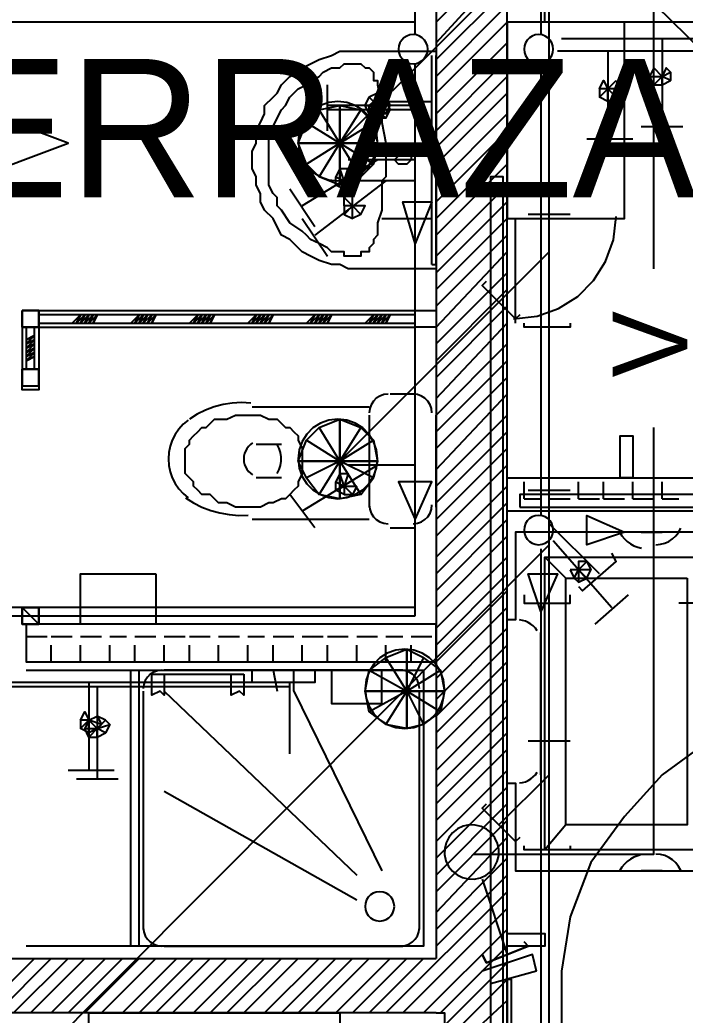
# Model space of a CAD drawing. Header units: metres. Extents: x 1 to 213, y 1 to 147.
# Drawn here: x 77.186 to 78.869, y 94.525 to 97.044 of the extents above; entities that cross this region are included whole.
import ezdxf

# ---------------------------------------------------------------- set-up
doc = ezdxf.new("R2010")
doc.units = ezdxf.units.M
for name, color, linetype in [('00-BASE-ARQUITECTURA', 8, 'Continuous'), ('00-BASE-TEXTO', 8, 'Continuous'), ('PJ-ZONAS-TIPOLOGIA', 30, 'Continuous')]:
    doc.layers.add(name, color=color, linetype=linetype)

msp = doc.modelspace()

# ---------------------------------------------------------------- linework, layer by layer
at = {"layer": '00-BASE-ARQUITECTURA'}
for points in [[(78.5248, 94.2234), (78.5248, 100.1712)], [(78.4189, 94.5303), (78.4189, 98.2979)], [(78.5036, 98.2556), (78.5036, 97.0068)], [(78.5142, 97.0385), (78.5142, 98.2344)], [(78.7893, 96.4141), (78.7893, 97.483), (78.1544, 97.483)], [(78.1861, 97.0068), (78.1861, 97.4407)], [(78.5248, 97.3455), (79.0645, 96.8163)], [(78.5248, 97.2608), (77.9956, 96.7316)], [(78.1861, 97.0174), (78.1861, 97.2714)], [(80.2499, 97.0385), (78.4189, 97.0385), (78.4189, 97.1338), (80.4086, 97.1338), (80.4086, 97.0385), (80.3239, 97.0385)], [(78.239, 96.9433), (78.4189, 97.1232)], [(78.239, 97.0385), (78.3025, 97.102)], [(78.239, 96.9856), (78.3449, 97.102)], [(78.239, 96.9009), (78.4189, 97.0809)], [(78.239, 97.0809), (78.239, 94.6679)], [(78.1861, 97.0385), (77.0643, 97.0385)], [(78.239, 96.8586), (78.4189, 97.0385)], [(78.2179, 96.9697), (78.2169, 96.9782), (78.2141, 96.986), (78.2097, 96.9929), (78.204, 96.9986), (78.1971, 97.003), (78.1893, 97.0058), (78.1808, 97.0068), (78.1723, 97.0058), (78.1645, 97.003), (78.1576, 96.9986), (78.1519, 96.9929), (78.1475, 96.986), (78.1448, 96.9782), (78.1438, 96.9697), (78.1448, 96.9612), (78.1475, 96.9535), (78.1519, 96.9466), (78.1576, 96.9408), (78.1645, 96.9365), (78.1723, 96.9337), (78.1808, 96.9327), (78.1893, 96.9337), (78.1971, 96.9365), (78.204, 96.9408), (78.2097, 96.9466), (78.2141, 96.9535), (78.2169, 96.9612), (78.2179, 96.9697)], [(78.5354, 96.9697), (78.5344, 96.9782), (78.5316, 96.986), (78.5272, 96.9929), (78.5215, 96.9986), (78.5146, 97.003), (78.5068, 97.0058), (78.4983, 97.0068), (78.4898, 97.0058), (78.482, 97.003), (78.4751, 96.9986), (78.4694, 96.9929), (78.465, 96.986), (78.4623, 96.9782), (78.4613, 96.9697), (78.4623, 96.9612), (78.465, 96.9535), (78.4694, 96.9466), (78.4751, 96.9408), (78.482, 96.9365), (78.4898, 96.9337), (78.4983, 96.9327), (78.5068, 96.9337), (78.5146, 96.9365), (78.5215, 96.9408), (78.5272, 96.9466), (78.5316, 96.9535), (78.5344, 96.9612), (78.5354, 96.9697)], [(78.239, 96.8057), (78.4189, 96.9856)], [(79.7524, 96.9962), (78.5565, 96.9962)], [(78.8105, 96.9962), (78.8105, 96.774)], [(78.0591, 96.4141), (78.0485, 96.4141), (78.0379, 96.4141), (78.0274, 96.4141), (78.0168, 96.4141), (77.9956, 96.4247), (77.9744, 96.4247), (77.9427, 96.4353), (77.9215, 96.4459), (77.9004, 96.4564), (77.8898, 96.467), (77.8686, 96.4882), (77.8474, 96.4988), (77.8369, 96.52), (77.8263, 96.5411), (77.8051, 96.5623), (77.7945, 96.5835), (77.7945, 96.6046), (77.7839, 96.6258), (77.7839, 96.6469), (77.7734, 96.6681), (77.7734, 96.6787), (77.7734, 96.6893), (77.7734, 96.6999), (77.7734, 96.7104), (77.7839, 96.7316), (77.7839, 96.7634), (77.7945, 96.7845), (77.8051, 96.8057), (77.8051, 96.8269), (77.8263, 96.848), (77.8369, 96.8586), (77.8474, 96.8798), (77.8686, 96.9009), (77.8898, 96.9115), (77.9004, 96.9221), (77.9215, 96.9327), (77.9427, 96.9433), (77.9744, 96.9539), (77.9956, 96.9644), (78.0168, 96.9644), (78.0274, 96.9644), (78.0379, 96.9644), (78.0485, 96.9644), (78.0591, 96.9644), (78.2284, 96.9644), (78.239, 96.9644), (78.239, 96.9539)], [(78.2284, 96.4247), (78.2284, 96.9539)], [(78.239, 96.4247), (78.239, 96.9539)], [(79.6784, 96.7951), (79.6784, 96.9644), (78.5459, 96.9644)], [(78.6729, 96.9644), (78.6729, 96.7422)], [(78.0803, 96.9009), (78.0803, 96.8904), (78.0909, 96.8904), (78.0909, 96.8798), (78.1014, 96.8269), (78.1014, 96.7845), (78.112, 96.7316), (78.112, 96.6893), (78.112, 96.6681), (78.112, 96.6575), (78.112, 96.6469), (78.1014, 96.6364), (78.1014, 96.6258), (78.1014, 96.6152), (78.1014, 96.6046), (78.1014, 96.594), (78.1014, 96.5623), (78.0909, 96.5305), (78.0909, 96.52), (78.0909, 96.5094), (78.0909, 96.4988), (78.0803, 96.4882), (78.0803, 96.4776), (78.0697, 96.467), (78.0697, 96.4564), (78.0591, 96.4564), (78.0485, 96.4564), (78.0485, 96.4459), (78.0379, 96.4459), (78.0274, 96.4459), (78.0168, 96.4459), (78.0062, 96.4459), (78.0062, 96.4564), (77.9956, 96.4564), (77.9744, 96.4564), (77.9638, 96.467), (77.9427, 96.4776), (77.9215, 96.4882), (77.9109, 96.4988), (77.9004, 96.5094), (77.8686, 96.5305), (77.8474, 96.5623), (77.8369, 96.5729), (77.8369, 96.594), (77.8263, 96.6046), (77.8157, 96.6258), (77.8157, 96.6469), (77.8157, 96.6681), (77.8157, 96.6787), (77.8157, 96.6893), (77.8157, 96.6999), (77.8157, 96.721), (77.8157, 96.7422), (77.8157, 96.7634), (77.8263, 96.774), (77.8369, 96.7951), (77.8474, 96.8163), (77.858, 96.8269), (77.8686, 96.848), (77.8792, 96.8586), (77.8898, 96.8692), (77.9109, 96.8798), (77.9215, 96.8904), (77.9427, 96.9009), (77.9533, 96.9115), (77.9744, 96.9221), (77.9956, 96.9221), (78.0062, 96.9327), (78.0168, 96.9327), (78.0274, 96.9327), (78.0379, 96.9327), (78.0485, 96.9327), (78.0591, 96.9221), (78.0697, 96.9221), (78.0803, 96.9115), (78.0803, 96.9009)], [(78.1861, 95.5569), (78.1861, 96.9327)], [(78.239, 96.7634), (78.4189, 96.9433)], [(78.1861, 95.5357), (78.1861, 96.9221)], [(78.239, 96.721), (78.4189, 96.9009)], [(78.5036, 96.9221), (78.5036, 95.7897)], [(78.7893, 96.9221), (78.7788, 96.9009), (78.8105, 96.9009), (78.7893, 96.9221)], [(78.7788, 96.9009), (78.8105, 96.9009), (78.7893, 96.8798), (78.7788, 96.9009)], [(78.8105, 96.9009), (78.7893, 96.8798), (78.8105, 96.8798), (78.8105, 96.9009)], [(78.8105, 96.9009), (78.8317, 96.9115), (78.8211, 96.9221), (78.8105, 96.9009)], [(78.8317, 96.8904), (78.8105, 96.9009), (78.8317, 96.9115), (78.8317, 96.8904)], [(78.8105, 96.8798), (78.8317, 96.8904), (78.8105, 96.9009), (78.8105, 96.8798)], [(77.9638, 96.774), (77.9638, 96.8798)], [(77.9638, 96.7634), (77.9638, 96.8798)], [(78.6729, 96.8692), (78.6518, 96.8692), (78.6624, 96.8904), (78.6729, 96.8692)], [(78.6941, 96.8904), (78.7047, 96.8692), (78.6729, 96.8692), (78.6941, 96.8904)], [(78.0697, 96.848), (78.0909, 96.8269), (78.0909, 96.8586), (78.0697, 96.848)], [(78.0909, 96.8269), (78.0909, 96.8586), (78.112, 96.848), (78.0909, 96.8269)], [(78.239, 96.6787), (78.4189, 96.8586)], [(78.6729, 96.8375), (78.6518, 96.848), (78.6729, 96.8692), (78.6729, 96.8375)], [(78.6518, 96.848), (78.6729, 96.8692), (78.6518, 96.8692), (78.6518, 96.848)], [(78.7047, 96.8692), (78.6729, 96.8692), (78.6941, 96.848), (78.7047, 96.8692)], [(78.6729, 96.8692), (78.6941, 96.848), (78.6729, 96.8375), (78.6729, 96.8692)], [(77.8898, 96.7369), (77.8924, 96.7139), (77.9, 96.6927), (77.9119, 96.674), (77.9274, 96.6585), (77.9461, 96.6466), (77.9673, 96.639), (77.9903, 96.6364), (78.0134, 96.639), (78.0345, 96.6466), (78.0532, 96.6585), (78.0688, 96.674), (78.0806, 96.6927), (78.0882, 96.7139), (78.0909, 96.7369), (78.0882, 96.76), (78.0806, 96.7811), (78.0688, 96.7998), (78.0532, 96.8154), (78.0345, 96.8272), (78.0134, 96.8348), (77.9903, 96.8375), (77.9673, 96.8348), (77.9461, 96.8272), (77.9274, 96.8154), (77.9119, 96.7998), (77.9, 96.7811), (77.8924, 96.76), (77.8898, 96.7369)], [(77.9956, 96.7316), (77.9427, 96.8163), (77.9956, 96.8269), (77.9956, 96.7316)], [(78.1861, 96.8269), (77.9638, 96.8269)], [(77.9956, 96.8269), (78.0485, 96.8163), (77.9956, 96.7316), (77.9956, 96.8269)], [(78.0591, 96.8269), (78.0697, 96.848), (78.0909, 96.8269), (78.0591, 96.8269)], [(78.0909, 96.8269), (78.0697, 96.8057), (78.0591, 96.8269), (78.0909, 96.8269)], [(78.0697, 96.8269), (78.0803, 96.8375), (78.0909, 96.8163), (78.0697, 96.8269)], [(78.0909, 96.8057), (78.0909, 96.8269), (78.0697, 96.8057), (78.0909, 96.8057)], [(78.0909, 96.8163), (78.0697, 96.8057), (78.0697, 96.8269), (78.0909, 96.8163)], [(78.0803, 96.8375), (78.0909, 96.8163), (78.1014, 96.848), (78.0803, 96.8375)], [(78.112, 96.848), (78.1226, 96.8269), (78.0909, 96.8269), (78.112, 96.848)], [(78.0909, 96.8163), (78.1014, 96.848), (78.112, 96.8375), (78.0909, 96.8163)], [(78.112, 96.8375), (78.1226, 96.8163), (78.0909, 96.8163), (78.112, 96.8375)], [(78.112, 96.8057), (78.0909, 96.8057), (78.0909, 96.8269), (78.112, 96.8057)], [(78.1226, 96.8269), (78.0909, 96.8269), (78.112, 96.8057), (78.1226, 96.8269)], [(78.1014, 96.8375), (78.2284, 96.8375)], [(77.9109, 96.7845), (77.9956, 96.7316), (77.9427, 96.8163), (77.9109, 96.7845)], [(78.1861, 96.8163), (77.9638, 96.8163)], [(78.0485, 96.8163), (77.9956, 96.7316), (78.0803, 96.7845), (78.0485, 96.8163)], [(78.0909, 96.7951), (78.0909, 96.8163), (78.0697, 96.8057), (78.0909, 96.7951)], [(78.112, 96.7951), (78.0909, 96.7951), (78.0909, 96.8163), (78.112, 96.7951)], [(78.1226, 96.8163), (78.0909, 96.8163), (78.112, 96.7951), (78.1226, 96.8163)], [(78.239, 96.6258), (78.4189, 96.8057)], [(77.8898, 96.7316), (77.9109, 96.7845), (77.9956, 96.7316), (77.8898, 96.7316)], [(77.9956, 96.7316), (78.0803, 96.7845), (78.0909, 96.7316), (77.9956, 96.7316)], [(78.7576, 96.774), (78.8634, 96.774)], [(78.239, 96.5835), (78.4189, 96.7634)], [(77.9956, 96.7316), (77.9109, 96.6787), (77.8898, 96.7316), (77.9956, 96.7316)], [(77.9427, 96.6469), (77.9956, 96.7316), (77.9109, 96.6787), (77.9427, 96.6469)], [(77.9956, 96.6258), (77.9427, 96.6469), (77.9956, 96.7316), (77.9956, 96.6258)], [(78.0909, 96.7316), (78.0803, 96.6787), (77.9956, 96.7316), (78.0909, 96.7316)], [(78.0803, 96.6787), (77.9956, 96.7316), (78.0485, 96.6469), (78.0803, 96.6787)], [(77.9956, 96.7316), (78.0485, 96.6469), (77.9956, 96.6258), (77.9956, 96.7316)], [(78.7364, 96.7422), (78.62, 96.7422)], [(78.0591, 96.7104), (78.0697, 96.7104), (78.0803, 96.6999), (78.0803, 96.6893), (78.0803, 96.6787), (78.0697, 96.6787), (78.0697, 96.6681), (78.0591, 96.6681), (78.0485, 96.6681), (78.0379, 96.6787), (78.0379, 96.6893), (78.0379, 96.6999), (78.0379, 96.7104), (78.0485, 96.7104), (78.0591, 96.7104)], [(78.0591, 96.7104), (78.0591, 96.6681)], [(78.1544, 96.7104), (78.1649, 96.7104), (78.1649, 96.6999), (78.1755, 96.6999), (78.1755, 96.6893), (78.1649, 96.6787), (78.1544, 96.6787), (78.1438, 96.6787), (78.1332, 96.6893), (78.1438, 96.6999), (78.1438, 96.7104), (78.1544, 96.7104)], [(78.239, 96.5411), (78.4189, 96.721)], [(78.0909, 96.6893), (77.9004, 96.5729)], [(78.1861, 96.6893), (78.0168, 96.6893)], [(78.0803, 96.6893), (78.0379, 96.6893)], [(78.1755, 96.6893), (78.1332, 96.6893)], [(78.239, 96.4988), (78.4189, 96.6787)], [(77.985, 96.6469), (78.0062, 96.6364), (77.9956, 96.6681), (77.985, 96.6469)], [(78.0062, 96.6364), (77.9956, 96.6681), (78.0168, 96.6681), (78.0062, 96.6364)], [(78.0168, 96.6681), (78.0379, 96.6469), (78.0062, 96.6364), (78.0168, 96.6681)], [(78.112, 96.6364), (77.9321, 96.4988)], [(77.985, 96.6258), (77.985, 96.6469), (78.0062, 96.6364), (77.985, 96.6258)], [(78.0062, 96.6364), (78.0062, 96.6152), (77.985, 96.6258), (78.0062, 96.6364)], [(78.0379, 96.6469), (78.0062, 96.6364), (78.0379, 96.6258), (78.0379, 96.6469)], [(78.0379, 96.6258), (78.0274, 96.6152), (78.0062, 96.6364), (78.0379, 96.6258)], [(78.0274, 96.6152), (78.0062, 96.6364), (78.0062, 96.6152), (78.0274, 96.6152)], [(78.1861, 96.6364), (78.0274, 96.6364)], [(78.239, 96.4459), (78.4189, 96.6258)], [(77.9321, 96.52), (77.8686, 96.6152)], [(78.0274, 96.6046), (78.0062, 96.594), (78.0274, 96.5729), (78.0274, 96.6046)], [(78.0062, 96.594), (78.0274, 96.5729), (78.0062, 96.5729), (78.0062, 96.594)], [(78.0274, 96.5729), (78.0062, 96.5729), (78.0062, 96.5517), (78.0274, 96.5729)], [(78.0062, 96.5517), (78.0274, 96.5411), (78.0274, 96.5729), (78.0062, 96.5517)], [(78.0274, 96.5411), (78.0274, 96.5729), (78.0485, 96.5517), (78.0274, 96.5411)], [(78.0274, 96.5729), (78.0485, 96.5517), (78.0591, 96.5729), (78.0274, 96.5729)], [(78.1861, 96.4776), (78.1544, 96.5835), (78.2284, 96.5835), (78.1861, 96.4776)], [(78.239, 96.4035), (78.4189, 96.5835)], [(78.5777, 96.5517), (78.4719, 96.5517)], [(78.5248, 96.266), (78.5248, 96.5517)], [(77.9004, 96.5411), (77.9638, 96.4459)], [(78.1014, 96.5411), (78.2284, 96.5411)], [(78.239, 96.3612), (78.4189, 96.5411)], [(78.4348, 96.2871), (78.4943, 96.294), (78.5488, 96.3135), (78.597, 96.3441), (78.6371, 96.3842), (78.6678, 96.4324), (78.6873, 96.487), (78.6941, 96.5464)], [(78.4401, 96.2765), (78.4401, 96.5411)], [(78.239, 96.3189), (78.4189, 96.4988)], [(78.5248, 96.4564), (77.9956, 95.9273)], [(78.239, 96.266), (78.4189, 96.4564)], [(78.3978, 96.3295), (78.5248, 96.4564)], [(78.2284, 96.4247), (78.239, 96.4247), (78.239, 96.4141), (78.2284, 96.4141), (78.0591, 96.4141)], [(78.239, 96.2236), (78.4189, 96.4035)], [(78.4507, 96.2977), (78.4401, 96.2871), (78.3554, 96.3718), (78.366, 96.3824)], [(78.239, 96.1813), (78.4189, 96.3612)], [(77.2336, 96.3083), (78.1861, 96.3083)], [(78.1861, 96.2977), (77.2336, 96.2977)], [(77.3183, 96.2765), (77.3394, 96.2977), (77.3289, 96.2765), (77.3394, 96.2977), (77.3289, 96.2765), (77.35, 96.2977), (77.3394, 96.2765), (77.35, 96.2977), (77.3394, 96.2765), (77.3606, 96.2977), (77.35, 96.2765), (77.3606, 96.2977), (77.35, 96.2765), (77.3712, 96.2977), (77.3606, 96.2765), (77.3712, 96.2977), (77.3606, 96.2765), (77.3818, 96.2977), (77.3712, 96.2765), (77.3818, 96.2977)], [(77.4664, 96.2765), (77.4876, 96.2977), (77.477, 96.2765), (77.4876, 96.2977), (77.477, 96.2765), (77.4982, 96.2977), (77.4876, 96.2765), (77.4982, 96.2977), (77.4876, 96.2765), (77.5088, 96.2977), (77.4982, 96.2765), (77.5088, 96.2977), (77.4982, 96.2765), (77.5194, 96.2977), (77.5088, 96.2765), (77.5194, 96.2977), (77.5088, 96.2765), (77.5299, 96.2977), (77.5194, 96.2765), (77.5299, 96.2977)], [(77.6146, 96.2765), (77.6358, 96.2977), (77.6252, 96.2765), (77.6358, 96.2977), (77.6252, 96.2765), (77.6464, 96.2977), (77.6358, 96.2765), (77.6464, 96.2977), (77.6358, 96.2765), (77.6569, 96.2977), (77.6464, 96.2765), (77.6569, 96.2977), (77.6464, 96.2765), (77.6675, 96.2977), (77.6569, 96.2765), (77.6675, 96.2977), (77.6569, 96.2765), (77.6781, 96.2977), (77.6675, 96.2765), (77.6781, 96.2977)], [(77.7628, 96.2765), (77.7839, 96.2977), (77.7734, 96.2765), (77.7839, 96.2977), (77.7734, 96.2765), (77.7945, 96.2977), (77.7839, 96.2765), (77.7945, 96.2977), (77.7839, 96.2765), (77.8051, 96.2977), (77.7945, 96.2765), (77.8051, 96.2977), (77.7945, 96.2765), (77.8157, 96.2977), (77.8051, 96.2765), (77.8157, 96.2977), (77.8051, 96.2765), (77.8263, 96.2977), (77.8157, 96.2765), (77.8263, 96.2977)], [(77.9109, 96.2765), (77.9321, 96.2977), (77.9215, 96.2765), (77.9321, 96.2977), (77.9215, 96.2765), (77.9427, 96.2977), (77.9321, 96.2765), (77.9427, 96.2977), (77.9321, 96.2765), (77.9533, 96.2977), (77.9427, 96.2765), (77.9533, 96.2977), (77.9427, 96.2765), (77.9638, 96.2977), (77.9533, 96.2765), (77.9638, 96.2977), (77.9533, 96.2765), (77.9744, 96.2977), (77.9638, 96.2765), (77.9744, 96.2977)], [(78.0591, 96.2765), (78.0803, 96.2977), (78.0697, 96.2765), (78.0803, 96.2977), (78.0697, 96.2765), (78.0909, 96.2977), (78.0803, 96.2765), (78.0909, 96.2977), (78.0803, 96.2765), (78.1014, 96.2977), (78.0909, 96.2765), (78.1014, 96.2977), (78.0909, 96.2765), (78.112, 96.2977), (78.1014, 96.2765), (78.112, 96.2977), (78.1014, 96.2765), (78.1226, 96.2977), (78.112, 96.2765), (78.1226, 96.2977)], [(78.239, 96.1389), (78.4189, 96.3189)], [(77.2336, 96.2765), (78.1861, 96.2765)], [(78.239, 96.086), (78.4189, 96.2765)], [(78.5777, 96.2765), (78.5777, 96.266), (78.4613, 96.266), (78.4613, 96.2765)], [(77.1913, 96.266), (77.1913, 96.1601)], [(77.223, 96.2448), (77.2018, 96.2342), (77.223, 96.2448), (77.2018, 96.2236), (77.223, 96.2342), (77.2018, 96.2236), (77.223, 96.2342), (77.2018, 96.213), (77.223, 96.2236), (77.2018, 96.213), (77.223, 96.2236), (77.2018, 96.2024), (77.223, 96.213), (77.2018, 96.2024), (77.223, 96.213), (77.2018, 96.1919), (77.223, 96.2024), (77.2018, 96.1919), (77.223, 96.2024), (77.2018, 96.1813), (77.223, 96.1919), (77.2018, 96.1813)], [(77.223, 96.266), (78.1861, 96.266)], [(77.2336, 96.266), (77.2336, 96.1601)], [(78.239, 96.0437), (78.4189, 96.2236)], [(78.239, 96.0014), (78.4189, 96.1813)], [(78.239, 95.959), (78.4189, 96.1389)], [(78.1173, 96.0966), (78.1064, 96.0954), (78.0964, 96.0918), (78.0875, 96.0862), (78.0801, 96.0788), (78.0745, 96.0699), (78.0709, 96.0599), (78.0697, 96.049)], [(78.1861, 96.0966), (78.1226, 96.0966)], [(78.2284, 96.049), (78.2272, 96.0599), (78.2236, 96.0699), (78.218, 96.0788), (78.2106, 96.0862), (78.2018, 96.0918), (78.1917, 96.0954), (78.1808, 96.0966)], [(78.239, 95.9061), (78.4189, 96.0966)], [(77.7704, 96.0742), (77.7467, 96.0755), (77.7233, 96.0742), (77.7001, 96.0706), (77.6775, 96.0646), (77.6556, 96.0563), (77.6346, 96.0458), (77.6146, 96.0331)], [(77.9004, 95.9273), (77.9004, 95.9167), (77.9004, 95.9061), (77.9004, 95.8955), (77.8898, 95.8744), (77.8898, 95.8638), (77.8792, 95.8532), (77.8686, 95.8426), (77.858, 95.832), (77.8474, 95.832), (77.8263, 95.8214), (77.8157, 95.8214), (77.7945, 95.8109), (77.7734, 95.8109), (77.7522, 95.8109), (77.731, 95.8109), (77.7098, 95.8214), (77.6887, 95.8214), (77.6781, 95.832), (77.6675, 95.8426), (77.6464, 95.8426), (77.6358, 95.8532), (77.6252, 95.8638), (77.6252, 95.8744), (77.6146, 95.8849), (77.604, 95.8955), (77.604, 95.9061), (77.604, 95.9167), (77.604, 95.9273), (77.604, 95.9484), (77.604, 95.959), (77.6146, 95.9696), (77.6146, 95.9802), (77.6252, 95.9908), (77.6358, 96.0014), (77.6464, 96.012), (77.6569, 96.012), (77.6675, 96.0225), (77.6781, 96.0331), (77.6993, 96.0331), (77.7098, 96.0331), (77.731, 96.0437), (77.7522, 96.0437), (77.7734, 96.0437), (77.7945, 96.0437), (77.8157, 96.0331), (77.8369, 96.0331), (77.8474, 96.0225), (77.858, 96.012), (77.8686, 96.012), (77.8792, 96.0014), (77.8898, 95.9908), (77.8898, 95.9802), (77.9004, 95.959), (77.9004, 95.9484), (77.9004, 95.9379), (77.9004, 95.9273)], [(77.7734, 96.0649), (78.0697, 96.0649)], [(78.0697, 96.0437), (78.0697, 95.8109)], [(78.239, 95.8638), (78.4189, 96.0437)], [(78.239, 95.8109), (78.239, 96.0437)], [(77.6117, 96.0309), (77.599, 96.0203), (77.588, 96.0082), (77.5788, 95.9948), (77.5715, 95.9804), (77.5661, 95.9651), (77.5628, 95.9491), (77.5617, 95.9326), (77.5628, 95.9161), (77.5661, 95.9001), (77.5715, 95.8848), (77.5788, 95.8703), (77.588, 95.8569), (77.599, 95.8448), (77.6117, 95.8342)], [(77.8898, 95.9326), (77.8924, 95.9095), (77.9, 95.8884), (77.9119, 95.8697), (77.9274, 95.8541), (77.9461, 95.8423), (77.9673, 95.8347), (77.9903, 95.832), (78.0134, 95.8347), (78.0345, 95.8423), (78.0532, 95.8541), (78.0688, 95.8697), (78.0806, 95.8884), (78.0882, 95.9095), (78.0909, 95.9326), (78.0882, 95.9556), (78.0806, 95.9768), (78.0688, 95.9955), (78.0532, 96.011), (78.0345, 96.0229), (78.0134, 96.0305), (77.9903, 96.0331), (77.9673, 96.0305), (77.9461, 96.0229), (77.9274, 96.011), (77.9119, 95.9955), (77.9, 95.9768), (77.8924, 95.9556), (77.8898, 95.9326)], [(77.9956, 95.9273), (77.9427, 96.012), (77.9956, 96.0331), (77.9956, 95.9273)], [(77.9956, 96.0331), (78.0485, 96.012), (77.9956, 95.9273), (77.9956, 96.0331)], [(77.9109, 95.9802), (77.9956, 95.9273), (77.9427, 96.012), (77.9109, 95.9802)], [(78.0485, 96.012), (77.9956, 95.9273), (78.0803, 95.9802), (78.0485, 96.012)], [(78.239, 95.8214), (78.4189, 96.0014)], [(78.3343, 94.9325), (78.7893, 94.9325), (78.7893, 96.012)], [(77.7747, 95.973), (77.769, 95.9689), (77.7641, 95.9641), (77.76, 95.9586), (77.7566, 95.9527), (77.7542, 95.9463), (77.7527, 95.9395), (77.7522, 95.9326), (77.7527, 95.9256), (77.7542, 95.9189), (77.7566, 95.9125), (77.76, 95.9065), (77.7641, 95.9011), (77.769, 95.8962), (77.7747, 95.8921)], [(77.7839, 95.9696), (77.8474, 95.9696)], [(77.8368, 95.8959), (77.842, 95.9058), (77.8455, 95.9163), (77.8472, 95.9271), (77.8472, 95.938), (77.8455, 95.9488), (77.842, 95.9593), (77.8368, 95.9693)], [(77.8898, 95.9273), (77.9109, 95.9802), (77.9956, 95.9273), (77.8898, 95.9273)], [(77.9956, 95.9273), (78.0803, 95.9802), (78.0909, 95.9273), (77.9956, 95.9273)], [(78.239, 95.7791), (78.4189, 95.959)], [(77.9956, 95.9273), (77.9109, 95.8849), (77.8898, 95.9273), (77.9956, 95.9273)], [(77.9427, 95.8426), (77.9956, 95.9273), (77.9109, 95.8849), (77.9427, 95.8426)], [(77.9956, 95.832), (77.9427, 95.8426), (77.9956, 95.9273), (77.9956, 95.832)], [(78.0909, 95.9273), (78.0803, 95.8849), (77.9956, 95.9273), (78.0909, 95.9273)], [(78.0803, 95.8849), (77.9956, 95.9273), (78.0485, 95.8426), (78.0803, 95.8849)], [(77.9956, 95.9273), (78.0485, 95.8426), (77.9956, 95.832), (77.9956, 95.9273)], [(78.0909, 95.9167), (77.9004, 95.8003)], [(77.985, 95.8744), (78.0062, 95.8638), (77.9956, 95.8955), (77.985, 95.8744)], [(78.0062, 95.8638), (77.9956, 95.8955), (78.0168, 95.8955), (78.0062, 95.8638)], [(78.1861, 95.9167), (78.0168, 95.9167)], [(78.239, 95.7368), (78.4189, 95.9167)], [(77.8474, 95.8849), (77.7839, 95.8849)], [(77.985, 95.8532), (77.985, 95.8744), (78.0062, 95.8638), (77.985, 95.8532)], [(78.1861, 95.7791), (78.2284, 95.8744), (78.1438, 95.8744), (78.1861, 95.7791)], [(80.2499, 95.8003), (78.4189, 95.8003), (78.4189, 95.8849), (80.2499, 95.8849)], [(78.4613, 95.832), (78.4613, 95.8744)], [(78.5248, 95.832), (78.5248, 95.8744)], [(78.5989, 95.832), (78.5989, 95.8744)], [(78.6624, 95.832), (78.6624, 95.8744)], [(78.7364, 95.832), (78.7364, 95.8744)], [(78.8105, 95.832), (78.8105, 95.8744)], [(77.9321, 95.758), (77.8686, 95.8426)], [(78.0062, 95.8638), (78.0062, 95.8426), (77.985, 95.8532), (78.0062, 95.8638)], [(78.0379, 95.8638), (78.0274, 95.8426), (78.0062, 95.8638), (78.0379, 95.8638)], [(78.0274, 95.8426), (78.0062, 95.8638), (78.0062, 95.8426), (78.0274, 95.8426)], [(78.239, 95.6839), (78.4189, 95.8638)], [(78.4719, 95.8532), (78.5777, 95.8532)], [(78.5248, 95.5674), (78.5248, 95.8532)], [(77.6046, 95.8344), (77.6251, 95.8215), (77.6466, 95.8108), (77.669, 95.8022), (77.6921, 95.7958), (77.7156, 95.7917), (77.7396, 95.7898), (77.7638, 95.7903)], [(78.239, 95.6415), (78.4189, 95.8214)], [(78.4613, 95.832), (78.5036, 95.832)], [(78.5248, 95.832), (78.5777, 95.832)], [(78.5989, 95.832), (78.6518, 95.832)], [(78.6624, 95.832), (78.7153, 95.832)], [(78.7364, 95.832), (78.7893, 95.832)], [(78.8105, 95.832), (78.8529, 95.832)], [(78.0697, 95.8162), (78.0709, 95.8052), (78.0745, 95.7952), (78.0801, 95.7864), (78.0875, 95.779), (78.0964, 95.7734), (78.1064, 95.7698), (78.1173, 95.7685)], [(78.1808, 95.7685), (78.1917, 95.7698), (78.2018, 95.7734), (78.2106, 95.779), (78.218, 95.7864), (78.2236, 95.7952), (78.2272, 95.8052), (78.2284, 95.8162)], [(78.0697, 95.7791), (77.7734, 95.7791)], [(78.239, 95.5992), (78.4189, 95.7791)], [(78.5354, 95.7527), (78.5344, 95.7611), (78.5316, 95.7689), (78.5272, 95.7758), (78.5215, 95.7816), (78.5146, 95.7859), (78.5068, 95.7887), (78.4983, 95.7897), (78.4898, 95.7887), (78.482, 95.7859), (78.4751, 95.7816), (78.4694, 95.7758), (78.465, 95.7689), (78.4623, 95.7611), (78.4613, 95.7527), (78.4623, 95.7442), (78.465, 95.7364), (78.4694, 95.7295), (78.4751, 95.7238), (78.482, 95.7194), (78.4898, 95.7166), (78.4983, 95.7156), (78.5068, 95.7166), (78.5146, 95.7194), (78.5215, 95.7238), (78.5272, 95.7295), (78.5316, 95.7364), (78.5344, 95.7442), (78.5354, 95.7527)], [(78.6518, 95.6415), (78.5248, 95.7685)], [(78.7153, 95.7474), (78.62, 95.7156), (78.62, 95.7897), (78.7153, 95.7474)], [(78.1226, 95.758), (78.1861, 95.758)], [(78.4189, 95.1124), (78.4401, 95.1124), (78.4401, 94.8901), (78.4507, 94.8901), (78.4613, 94.8901), (78.5671, 94.8901), (78.9693, 94.8901), (78.9799, 94.8901), (78.9904, 94.8901), (78.9904, 95.7474), (78.9799, 95.7474), (78.9693, 95.7474), (78.5671, 95.7474), (78.4613, 95.7474), (78.4507, 95.7474), (78.4401, 95.7474), (78.4401, 95.5251), (78.4189, 95.5251)], [(79.8477, 95.7474), (78.5459, 95.7474)], [(78.7036, 95.7468), (78.709, 95.7381), (78.7153, 95.7303), (78.7226, 95.7235), (78.7307, 95.7176), (78.7394, 95.7127), (78.7488, 95.709), (78.7586, 95.7064)], [(78.7576, 95.7474), (78.8105, 95.7474)], [(78.7946, 95.7156), (78.8062, 95.7166), (78.8172, 95.7194), (78.8275, 95.724), (78.8369, 95.7302), (78.8453, 95.7378), (78.8522, 95.7468), (78.8577, 95.757)], [(78.239, 95.5569), (78.4189, 95.7368)], [(78.5353, 95.7262), (78.6835, 95.5569)], [(78.5248, 95.7156), (76.1329, 93.3132)], [(78.5036, 95.705), (78.5036, 94.2551)], [(78.5989, 95.6098), (78.6094, 95.5992), (78.6941, 95.6733), (78.6835, 95.6944)], [(78.239, 95.504), (78.4189, 95.6839)], [(78.5671, 95.6309), (78.5142, 95.6839)], [(78.6306, 95.6521), (78.5989, 95.6521), (78.62, 95.6733), (78.6306, 95.6521)], [(78.5989, 95.6521), (78.62, 95.6733), (78.5989, 95.6733), (78.5989, 95.6521)], [(78.239, 95.4616), (78.4189, 95.6415)], [(78.5036, 95.5463), (78.4719, 95.6415), (78.5459, 95.6415), (78.5036, 95.5463)], [(78.5777, 95.6521), (78.5883, 95.6309), (78.5989, 95.6521), (78.5777, 95.6521)], [(78.5883, 95.6309), (78.5989, 95.6521), (78.5989, 95.6204), (78.5883, 95.6309)], [(78.5989, 95.6521), (78.5989, 95.6204), (78.62, 95.6309), (78.5989, 95.6521)], [(78.62, 95.6309), (78.6306, 95.6521), (78.5989, 95.6521), (78.62, 95.6309)], [(78.239, 95.4193), (78.4189, 95.5992)], [(78.4613, 95.5886), (78.4613, 95.5674), (78.5777, 95.5674), (78.5777, 95.5886)], [(78.6412, 95.5145), (78.7259, 95.5886)], [(79.8371, 95.5674), (78.8529, 95.5674)], [(78.1861, 95.5569), (77.1384, 95.5569)], [(77.8686, 95.1865), (77.8686, 95.3558), (77.1384, 95.3558), (77.1384, 95.5569)], [(77.1913, 95.5569), (77.2336, 95.5145), (77.1913, 95.5569)], [(78.239, 95.3769), (78.4189, 95.5569)], [(77.8686, 95.1865), (77.8686, 95.3664), (77.1384, 95.3664), (77.1384, 95.5357), (78.1861, 95.5357)], [(78.4948, 95.4977), (78.4901, 95.5041), (78.4847, 95.5098), (78.4787, 95.5147), (78.472, 95.5187), (78.4649, 95.5218), (78.4573, 95.5239), (78.4495, 95.525)], [(78.239, 95.324), (78.4189, 95.504)], [(78.5036, 95.1335), (78.5036, 95.4934)], [(77.2018, 95.4828), (77.2548, 95.4828)], [(77.2654, 95.4828), (77.3183, 95.4828)], [(77.3394, 95.4828), (77.3924, 95.4828)], [(77.4135, 95.4828), (77.4558, 95.4828)], [(77.477, 95.4828), (77.5299, 95.4828)], [(77.5511, 95.4828), (77.604, 95.4828)], [(77.6146, 95.4828), (77.6675, 95.4828)], [(77.6887, 95.4828), (77.7416, 95.4828)], [(77.7628, 95.4828), (77.8051, 95.4828)], [(77.8263, 95.4828), (77.8792, 95.4828)], [(77.9004, 95.4828), (77.9533, 95.4828)], [(77.9638, 95.4828), (78.0168, 95.4828)], [(78.0379, 95.4828), (78.0909, 95.4828)], [(78.112, 95.4828), (78.1544, 95.4828)], [(78.1755, 95.4828), (78.2284, 95.4828)], [(77.2654, 95.4193), (77.2654, 95.4616)], [(77.3394, 95.4193), (77.3394, 95.4616)], [(77.4135, 95.4193), (77.4135, 95.4616)], [(77.477, 95.4193), (77.477, 95.4616)], [(77.5511, 95.4193), (77.5511, 95.4616)], [(77.6146, 95.4193), (77.6146, 95.4616)], [(77.6887, 95.4193), (77.6887, 95.4616)], [(77.7628, 95.4193), (77.7628, 95.4616)], [(77.8263, 95.4193), (77.8263, 95.4616)], [(77.9004, 95.4193), (77.9004, 95.4616)], [(77.9638, 95.4193), (77.9638, 95.4616)], [(78.0379, 95.4193), (78.0379, 95.4616)], [(78.0591, 95.3505), (78.0618, 95.3274), (78.0693, 95.3063), (78.0812, 95.2876), (78.0968, 95.272), (78.1154, 95.2602), (78.1366, 95.2526), (78.1596, 95.25), (78.1827, 95.2526), (78.2039, 95.2602), (78.2225, 95.272), (78.2381, 95.2876), (78.25, 95.3063), (78.2575, 95.3274), (78.2602, 95.3505), (78.2575, 95.3735), (78.25, 95.3947), (78.2381, 95.4134), (78.2225, 95.429), (78.2039, 95.4408), (78.1827, 95.4484), (78.1596, 95.451), (78.1366, 95.4484), (78.1154, 95.4408), (78.0968, 95.429), (78.0812, 95.4134), (78.0693, 95.3947), (78.0618, 95.3735), (78.0591, 95.3505)], [(78.112, 95.4193), (78.112, 95.4616)], [(78.1649, 95.3452), (78.112, 95.4299), (78.1649, 95.451), (78.1649, 95.3452)], [(78.1649, 95.451), (78.2073, 95.4299), (78.1649, 95.3452), (78.1649, 95.451)], [(78.1755, 95.4193), (78.1755, 95.4616)], [(78.239, 95.2817), (78.4189, 95.4616)], [(78.0697, 95.3981), (78.1649, 95.3452), (78.112, 95.4299), (78.0697, 95.3981)], [(78.2073, 95.4299), (78.1649, 95.3452), (78.2496, 95.3981), (78.2073, 95.4299)], [(78.239, 95.2394), (78.4189, 95.4193)], [(77.2018, 95.3981), (78.2073, 95.3981), (78.2073, 94.6996), (77.2018, 94.6996)], [(77.4664, 94.6996), (77.4664, 95.3981)], [(77.4876, 95.2923), (77.4876, 95.3981)], [(77.4876, 94.6996), (77.4876, 95.3981)], [(77.5449, 95.3981), (77.5342, 95.3967), (77.5245, 95.3931), (77.5159, 95.3876), (77.5087, 95.3804), (77.5032, 95.3718), (77.4996, 95.3621), (77.4982, 95.3515)], [(77.5088, 95.3981), (78.2073, 95.3981)], [(78.1544, 95.3981), (77.5511, 95.3981)], [(77.8792, 95.3981), (77.8263, 95.3981), (77.8369, 95.3452)], [(77.8792, 95.3452), (77.8792, 95.3981)], [(78.0591, 95.3452), (78.0697, 95.3981), (78.1649, 95.3452), (78.0591, 95.3452)], [(78.1967, 95.3515), (78.1953, 95.3621), (78.1917, 95.3718), (78.1861, 95.3804), (78.1789, 95.3876), (78.1704, 95.3931), (78.1606, 95.3967), (78.15, 95.3981)], [(78.1649, 95.3452), (78.2496, 95.3981), (78.2602, 95.3452), (78.1649, 95.3452)], [(78.2073, 95.3981), (78.2073, 95.2923)], [(77.3606, 95.3664), (77.3606, 95.1441)], [(77.5511, 95.3875), (77.5511, 95.3769), (77.5511, 95.3452), (77.5511, 95.3346), (77.5405, 95.3452), (77.5194, 95.3346), (77.5194, 95.3452), (77.5194, 95.3769), (77.5194, 95.3875), (77.5511, 95.3875)], [(77.5405, 95.3875), (77.7416, 95.3875)], [(77.7522, 95.3875), (77.7522, 95.3769), (77.7522, 95.3452), (77.7522, 95.3346), (77.7416, 95.3452), (77.7204, 95.3346), (77.7204, 95.3452), (77.7204, 95.3769), (77.7204, 95.3875), (77.7522, 95.3875)], [(78.239, 95.197), (78.4189, 95.3769)], [(77.3818, 95.3558), (77.3818, 95.1229)], [(77.4982, 95.3452), (77.4982, 94.742)], [(77.5511, 95.3452), (78.0379, 94.8795)], [(77.8792, 95.3452), (78.1014, 94.8901)], [(78.1649, 95.3452), (78.0697, 95.2923), (78.0591, 95.3452), (78.1649, 95.3452)], [(78.112, 95.2605), (78.1649, 95.3452), (78.0697, 95.2923), (78.112, 95.2605)], [(78.1649, 95.25), (78.112, 95.2605), (78.1649, 95.3452), (78.1649, 95.25)], [(78.2602, 95.3452), (78.2496, 95.2923), (78.1649, 95.3452), (78.2602, 95.3452)], [(78.2496, 95.2923), (78.1649, 95.3452), (78.2073, 95.2605), (78.2496, 95.2923)], [(78.1649, 95.3452), (78.2073, 95.2605), (78.1649, 95.25), (78.1649, 95.3452)], [(78.1967, 94.742), (78.1967, 95.3452)], [(78.239, 95.1441), (78.4189, 95.324)], [(77.3606, 95.2711), (77.3394, 95.2711), (77.35, 95.2923), (77.3606, 95.2711)], [(77.4876, 94.6996), (77.4876, 95.2923)], [(78.2073, 95.2923), (78.2073, 94.6996)], [(77.3606, 95.2394), (77.3394, 95.25), (77.3606, 95.2711), (77.3606, 95.2394)], [(77.3394, 95.25), (77.3606, 95.2711), (77.3394, 95.2711), (77.3394, 95.25)], [(77.3606, 95.2711), (77.35, 95.25), (77.3818, 95.25), (77.3606, 95.2711)], [(77.3818, 95.2817), (77.3924, 95.2605), (77.3606, 95.2711), (77.3818, 95.2817)], [(77.3818, 95.2817), (77.3818, 95.25), (77.3606, 95.2711), (77.3818, 95.2817)], [(77.3924, 95.2605), (77.3606, 95.2711), (77.3818, 95.25), (77.3924, 95.2605)], [(77.3606, 95.2711), (77.3818, 95.25), (77.3606, 95.2394), (77.3606, 95.2711)], [(77.4029, 95.2711), (77.3818, 95.2817), (77.3818, 95.25), (77.4029, 95.2711)], [(77.3818, 95.25), (77.4135, 95.2605), (77.4029, 95.2711), (77.3818, 95.25)], [(78.239, 95.1018), (78.4189, 95.2817)], [(77.35, 95.25), (77.3818, 95.25), (77.3606, 95.2288), (77.35, 95.25)], [(77.3818, 95.25), (77.3606, 95.2288), (77.3818, 95.2288), (77.3818, 95.25)], [(77.4029, 95.2394), (77.3818, 95.25), (77.4135, 95.2605), (77.4029, 95.2394)], [(77.3818, 95.2288), (77.4029, 95.2394), (77.3818, 95.25), (77.3818, 95.2288)], [(78.239, 95.0594), (78.4189, 95.2394)], [(78.5777, 95.2182), (78.4719, 95.2182)], [(78.5248, 94.943), (78.5248, 95.2182)], [(78.9269, 95.2182), (78.8105, 95.1335), (78.7153, 95.0277), (78.6306, 94.9113), (78.5777, 94.7737), (78.5565, 94.6361), (78.5565, 94.4985), (78.5777, 94.3504), (78.5989, 94.308)], [(78.239, 95.0171), (78.4189, 95.197)], [(77.4241, 95.1441), (77.3077, 95.1441)], [(78.239, 94.9642), (78.4189, 95.1441)], [(78.4495, 95.1125), (78.4573, 95.1136), (78.4649, 95.1157), (78.472, 95.1188), (78.4787, 95.1228), (78.4847, 95.1277), (78.4901, 95.1333), (78.4948, 95.1398)], [(77.3289, 95.1229), (77.4347, 95.1229)], [(78.3978, 95.0065), (78.5248, 95.1335)], [(78.0379, 94.816), (77.5511, 95.0912)], [(78.239, 94.9219), (78.4189, 95.1018)], [(78.239, 94.8795), (78.4189, 95.0594)], [(78.4507, 94.9748), (78.4401, 94.9642), (78.3554, 95.0489), (78.366, 95.0594)], [(78.239, 94.8372), (78.4189, 95.0171)], [(78.3071, 95.0029), (78.2927, 94.9962), (78.2806, 94.9867), (78.2711, 94.9749), (78.2644, 94.9614), (78.2608, 94.9467), (78.2605, 94.9314), (78.2638, 94.9158), (78.2705, 94.9014), (78.28, 94.8894), (78.2918, 94.8799), (78.3053, 94.8732), (78.32, 94.8695), (78.3354, 94.8692), (78.3509, 94.8725), (78.3653, 94.8793), (78.3773, 94.8888), (78.3869, 94.9006), (78.3936, 94.9141), (78.3972, 94.9288), (78.3975, 94.9441), (78.3942, 94.9597), (78.3874, 94.974), (78.3779, 94.9861), (78.3662, 94.9956), (78.3527, 95.0023), (78.338, 95.006), (78.3226, 95.0063), (78.3071, 95.0029)], [(78.5671, 95.0065), (78.5142, 94.943)], [(78.239, 94.7843), (78.4189, 94.9748)], [(78.5777, 94.9536), (78.5777, 94.943), (78.4613, 94.943), (78.4613, 94.9536)], [(78.239, 94.742), (78.4189, 94.9219)], [(78.7586, 94.9311), (78.7488, 94.9285), (78.7394, 94.9248), (78.7307, 94.9199), (78.7226, 94.914), (78.7153, 94.9071), (78.709, 94.8993), (78.7036, 94.8907)], [(78.8577, 94.8911), (78.8522, 94.9013), (78.8453, 94.9103), (78.8369, 94.9179), (78.8275, 94.9241), (78.8172, 94.9287), (78.8062, 94.9315), (78.7946, 94.9325)], [(78.8105, 94.8901), (78.8105, 94.8901), (78.7576, 94.8901)], [(78.239, 94.6996), (78.4189, 94.8795)], [(78.3554, 94.8689), (78.4189, 94.6785)], [(78.1332, 94.8002), (78.1322, 94.8087), (78.1294, 94.8165), (78.125, 94.8233), (78.1193, 94.8291), (78.1124, 94.8334), (78.1046, 94.8362), (78.0961, 94.8372), (78.0876, 94.8362), (78.0799, 94.8334), (78.073, 94.8291), (78.0672, 94.8233), (78.0629, 94.8165), (78.0601, 94.8087), (78.0591, 94.8002), (78.0601, 94.7917), (78.0629, 94.7839), (78.0672, 94.777), (78.073, 94.7713), (78.0799, 94.7669), (78.0876, 94.7641), (78.0961, 94.7631), (78.1046, 94.7641), (78.1124, 94.7669), (78.1193, 94.7713), (78.125, 94.777), (78.1294, 94.7839), (78.1322, 94.7917), (78.1332, 94.8002)], [(78.112, 94.5303), (78.4189, 94.8372)], [(78.1544, 94.5303), (78.4189, 94.7949)], [(77.4982, 94.7463), (77.4996, 94.7357), (77.5032, 94.7259), (77.5087, 94.7174), (77.5159, 94.7102), (77.5245, 94.7046), (77.5342, 94.701), (77.5449, 94.6996)], [(78.15, 94.6996), (78.1606, 94.701), (78.1704, 94.7046), (78.1789, 94.7102), (78.1861, 94.7174), (78.1917, 94.7259), (78.1953, 94.7357), (78.1967, 94.7463)], [(78.2073, 94.5303), (78.4189, 94.742)], [(78.4613, 94.7102), (78.4719, 94.6996), (78.366, 94.6573), (78.3554, 94.6785), (78.366, 94.6573), (78.4719, 94.6996), (78.4613, 94.7102)], [(78.2073, 94.6996), (77.4876, 94.6996)], [(77.5511, 94.6996), (78.1544, 94.6996)], [(78.2496, 94.5303), (78.4189, 94.6996)], [(73.5929, 94.6679), (78.239, 94.6679)], [(77.0854, 94.5303), (77.223, 94.6679)], [(77.1278, 94.5303), (77.2654, 94.6679)], [(77.1701, 94.5303), (77.3077, 94.6679)], [(77.2124, 94.5303), (77.35, 94.6679)], [(77.2654, 94.5303), (77.4029, 94.6679)], [(77.3077, 94.5303), (77.4453, 94.6679)], [(77.35, 94.5303), (77.4876, 94.6679)], [(77.3924, 94.5303), (77.5299, 94.6679)], [(77.4453, 94.5303), (77.5829, 94.6679)], [(77.4876, 94.5303), (77.6252, 94.6679)], [(77.5299, 94.5303), (77.6675, 94.6679)], [(77.5723, 94.5303), (77.7098, 94.6679)], [(77.6252, 94.5303), (77.7628, 94.6679)], [(77.6675, 94.5303), (77.8051, 94.6679)], [(77.7098, 94.5303), (77.8474, 94.6679)], [(77.7522, 94.5303), (77.8898, 94.6679)], [(77.8051, 94.5303), (77.9427, 94.6679)], [(77.8474, 94.5303), (77.985, 94.6679)], [(77.8898, 94.5303), (78.0274, 94.6679)], [(77.9321, 94.5303), (78.0697, 94.6679)], [(77.985, 94.5303), (78.1226, 94.6679)], [(78.0274, 94.5303), (78.1649, 94.6679)], [(78.0697, 94.5303), (78.2073, 94.6679)], [(78.493, 94.6361), (78.4824, 94.6785), (78.3554, 94.6361)], [(78.2602, 94.4985), (78.4189, 94.6573)], [(78.493, 94.6361), (78.3766, 94.6044)], [(78.2602, 94.4562), (78.4189, 94.6149)], [(78.2602, 94.4139), (78.4189, 94.562)], [(78.239, 94.5303), (73.5929, 94.5303)], [(77.4135, 93.6095), (77.3606, 93.6095), (77.3606, 94.5303), (77.9956, 94.5303), (77.9956, 93.6095)], [(78.239, 94.5303), (78.2602, 94.5303), (78.2602, 93.8106), (78.4189, 93.8106), (78.4189, 94.5303)]]:
    msp.add_lwpolyline(points, dxfattribs=at)
for points in [[(78.4189, 97.0385), (78.4189, 96.5411), (78.7153, 96.5411), (78.7153, 97.0385)], [(76.7891, 96.7316), (77.0537, 96.6364), (77.3077, 96.7316), (77.0537, 96.8269)], [(78.4084, 93.853), (78.4084, 96.6469), (78.3766, 96.6469), (78.3766, 93.853)], [(77.1913, 96.3083), (77.1913, 96.266), (77.2336, 96.266), (77.2336, 96.3083)], [(77.1913, 96.3083), (77.2336, 96.3083), (77.2336, 96.266), (77.1913, 96.266)], [(78.1861, 96.3083), (78.239, 96.3083), (78.239, 96.266), (78.1861, 96.266)], [(78.1861, 96.3083), (78.239, 96.3083), (78.239, 96.266), (78.1861, 96.266)], [(77.223, 96.266), (77.2018, 96.266), (77.2018, 96.1601), (77.223, 96.1601)], [(77.1913, 96.1601), (77.1913, 96.1178), (77.2336, 96.1178), (77.2336, 96.1601)], [(77.1913, 96.1601), (77.2336, 96.1601), (77.2336, 96.1072), (77.1913, 96.1072)], [(78.7047, 95.8849), (78.7047, 95.9908), (78.7364, 95.9908), (78.7364, 95.8849)], [(78.4507, 95.8109), (80.2499, 95.8109), (80.2499, 95.8426), (78.4507, 95.8426)], [(78.9269, 95.6839), (78.9269, 94.943), (78.5142, 94.943), (78.5142, 95.6839)], [(77.5299, 95.6415), (77.5299, 95.5145), (77.3394, 95.5145), (77.3394, 95.6415)], [(78.874, 95.6309), (78.874, 95.0065), (78.5671, 95.0065), (78.5671, 95.6309)], [(77.1913, 95.5569), (77.1913, 95.5145), (77.2336, 95.5145), (77.2336, 95.5569)], [(77.1913, 95.5569), (77.2336, 95.5569), (77.2336, 95.5145), (77.1913, 95.5145)], [(78.239, 95.4193), (78.239, 95.5145), (77.2018, 95.5145), (77.2018, 95.4193)], [(77.7734, 95.3981), (77.9321, 95.3981), (77.9321, 95.3664), (77.7734, 95.3664)], [(78.1014, 95.3134), (78.1014, 95.3981), (77.9744, 95.3981), (77.9744, 95.3134)], [(78.4189, 94.7314), (78.5142, 94.7314), (78.5142, 94.6996), (78.4189, 94.6996)], [(78.4295, 93.8106), (78.4295, 94.6149), (78.4189, 94.6149), (78.4189, 93.8106)]]:
    msp.add_lwpolyline(points, close=True, dxfattribs=at)

# ---------------------------------------------------------------- texts
at = {"layer": '00-BASE-TEXTO'}
msp.add_text('V', height=0.1886, rotation=90, dxfattribs=at).set_placement((78.874, 96.1389))
at = {"layer": 'PJ-ZONAS-TIPOLOGIA'}
msp.add_text('T-2 JARDINERA MURO TIENDA - TIENDA Y TERRAZA (tipología 3)', height=0.35, dxfattribs=at).set_placement((67.1169, 96.5949))

doc.saveas('drawing.dxf')
